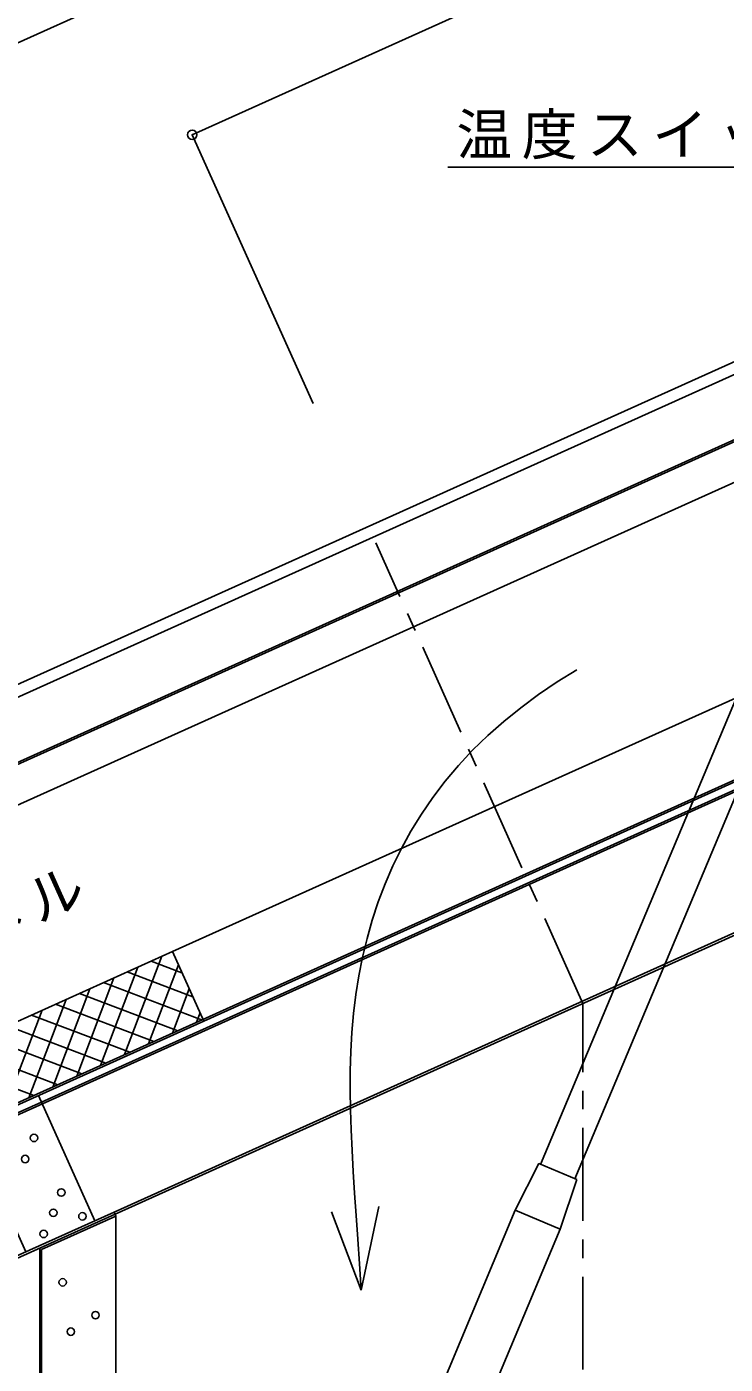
# Model space of a CAD drawing. Units: millimetres on the paper, enlarged 30 times, with parts at other scales. Extents: x -13026 to 11694, y -3820 to 4610.
# Drawn here: x -5351 to -4223, y 715 to 2873 of the extents above; entities that cross this region are included whole.
import ezdxf

# ---------------------------------------------------------------- set-up
doc = ezdxf.new("R2010")
doc.units = ezdxf.units.MM
doc.header["$LTSCALE"] = 30
doc.header["$PDMODE"] = 32
doc.header["$PDSIZE"] = 15
doc.linetypes.add('CHAIN1', pattern=[8, 5, -1, 1, -1])
doc.layers.add('0-1', color=7, linetype='Continuous')
doc.styles.add('ＭＳ ゴシック', font='')
doc.styles.get('ＭＳ ゴシック').set_extended_font_data('MS Gothic')

msp = doc.modelspace()

# ---------------------------------------------------------------- linework, layer by layer
at = {"layer": '0-1'}
for p, q in [((-8797.52, 1302.21), (-3818.52, 3543)), ((-3715.49, 3314.08), (-5083.35, 2698.48)), ((-5083.35, 2698.48), (-4888.3, 2265.09)), ((-4671, 2646.19), (-4033.08, 2646.19)), ((-8278.81, 500.52), (-3562.43, 2623.11)), ((-3479.84, 2534.62), (-8267.34, 380.01)), ((-3489.55, 2526.95), (-8255.17, 382.2)), ((-3574.35, 2422.99), (-8121.11, 376.73)), ((-4165.12, 1885.35), (-4521.05, 1037.4)), ((-4109.8, 1862.13), (-4465.72, 1014.18)), ((-5326.65, 1137.98), (-3754.54, 1845.43)), ((-5325.42, 1135.24), (-3753.31, 1842.7)), ((-4075.8, 1848.6), (-5115.37, 1380.74)), ((-4026.55, 1739.17), (-5066.12, 1271.31)), ((-4025.32, 1736.43), (-5064.89, 1268.58)), ((-5208.02, 957.13), (-3699.34, 1636.04)), ((-5115.37, 1380.74), (-7654.11, 238.19)), ((-5192.62, 1214.38), (-5132.44, 1373.06)), ((-5099.99, 1346.57), (-5149.54, 1365.36)), ((-5115.37, 1380.74), (-5064.89, 1268.58)), ((-5269.99, 1179.56), (-5209.81, 1338.24)), ((-5231.3, 1196.97), (-5171.12, 1355.65)), ((-5082.58, 1307.88), (-5188.23, 1347.95)), ((-5153.93, 1231.8), (-5105.64, 1359.12)), ((-5308.68, 1162.15), (-5248.5, 1320.83)), ((-5068.24, 1270.36), (-5226.92, 1330.54)), ((-5115.24, 1249.21), (-5088.23, 1320.43)), ((-5347.37, 1144.74), (-5287.19, 1303.41)), ((-5145.62, 1235.53), (-5304.3, 1295.72)), ((-5106.93, 1252.95), (-5265.61, 1313.13)), ((-5386.06, 1127.33), (-5325.88, 1286)), ((-5184.31, 1218.12), (-5342.99, 1278.3)), ((-5076.55, 1266.62), (-5070.81, 1281.74)), ((-5066.12, 1271.31), (-7632.22, 116.45)), ((-5223, 1200.71), (-5381.68, 1260.89)), ((-5261.69, 1183.3), (-5420.36, 1243.48)), ((-5339.07, 1148.48), (-5497.74, 1208.66)), ((-5300.38, 1165.89), (-5459.05, 1226.07)), ((-5240.47, 946.47), (-5331.44, 1148.62)), ((-5441.55, 1086.27), (-5326.65, 1137.98)), ((-5401.88, 873.84), (-5209.5, 960.41)), ((-5400.41, 870.55), (-5208.02, 957.13)), ((-5326.54, 899.85), (-5206.54, 953.85)), ((-5209.5, 960.41), (-5206.54, 953.85)), ((-5206.54, 953.85), (-5206.54, -474.59)), ((-4561.85, 963.43), (-5109.89, -342.22)), ((-4810.77, 834.67), (-4858.83, 960.8)), ((-4810.77, 834.67), (-4782.34, 969.63)), ((-4489.38, 933.01), (-4561.85, 963.43)), ((-5329.54, 902.44), (-5329.54, -600.59)), ((-5326.54, 899.85), (-5326.54, -597.59))]:
    msp.add_line(p, q, dxfattribs=at)
at = {"layer": '0-1', "linetype": 'CHAIN1'}
for p, q in [((-4452.64, 1297.05), (-4786.99, 2039.97)), ((-4452.64, -2893.84), (-4452.64, 1297.05))]:
    msp.add_line(p, q, dxfattribs=at)
at = {"layer": '0-1'}
for points in [[(-8278.81, 500.52), (-8270.93, 483.01), (-3554.55, 2605.61)], [(-4462.7, 1835.36), (-4494.08, 1815.78), (-4524.18, 1795.39), (-4552.93, 1774.16), (-4580.29, 1752.08), (-4606.22, 1729.13), (-4630.67, 1705.35), (-4653.62, 1680.75), (-4675.06, 1655.38), (-4694.98, 1629.28), (-4713.38, 1602.52), (-4730.27, 1575.14), (-4745.66, 1547.22), (-4759.59, 1518.82), (-4772.07, 1490.01), (-4783.14, 1460.83), (-4792.85, 1431.36), (-4801.25, 1401.64), (-4808.39, 1371.71), (-4814.32, 1341.6), (-4819.12, 1311.33), (-4822.85, 1280.91), (-4825.58, 1250.32), (-4827.39, 1219.54), (-4828.35, 1188.5), (-4828.56, 1157.14), (-4828.08, 1125.36), (-4827.02, 1093.03), (-4825.47, 1060.01), (-4823.5, 1026.1), (-4821.21, 991.11), (-4818.7, 954.77), (-4816.06, 916.8), (-4813.39, 876.89), (-4810.77, 834.67)], [(-5209.5, 960.41), (-3700.82, 1639.33), (-3506.95, 1726.57)], [(-5064.89, 1268.58), (-7630.99, 113.71), (-7740.42, 64.46)], [(-5352.09, 896.24), (-5437.04, 1085.01), (-5325.42, 1135.24)], [(-4462.4, 1012.78), (-4523.81, 1038.56), (-4561.85, 963.43)], [(-4462.4, 1012.78), (-4489.38, 933.01), (-5037.42, -372.64)]]:
    msp.add_lwpolyline(points, dxfattribs=at)
for centre in [(-5338.89, 1080.05), (-5353.1, 1045.95), (-5294.84, 991.95), (-5307.63, 959.27), (-5260.74, 953.58), (-5323.26, 925.16), (-5292.62, 847.09), (-5239.57, 794.03), (-5279.36, 767.51)]:
    msp.add_circle(centre, 6, dxfattribs=at)
msp.add_point((-5083.35, 2698.48), dxfattribs=at)

# ---------------------------------------------------------------- texts
at = {"layer": '0-1', "insert": (-4656.81, 2658.75), "char_height": 65.98, "attachment_point": 7, "style": 'ＭＳ ゴシック'}
msp.add_mtext('\\T1.17;温度スイッチ', dxfattribs=at)
at = {"layer": '0-1', "insert": (-5905.12, 1159.72), "char_height": 65.98, "attachment_point": 7, "rotation": 24.23, "style": 'ＭＳ ゴシック'}
msp.add_mtext('\\T1.17;横型集熱パネル', dxfattribs=at)

doc.saveas('drawing.dxf')
